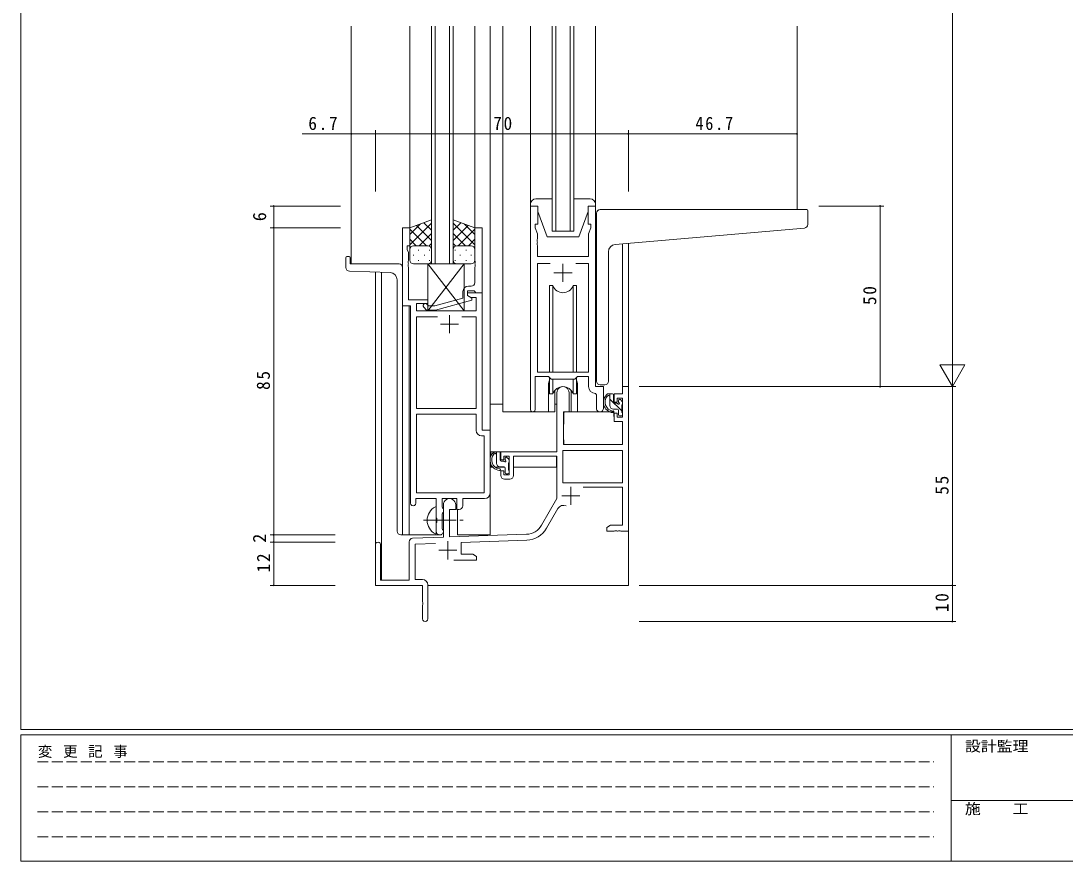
# Model space of a CAD drawing. Units: millimetres on the paper. Extents: x -420 to 373, y -297 to 267.
# Drawn here: x -417.7 to -128.6, y -297 to -64.4 of the extents above; entities that cross this region are included whole.
import ezdxf
from ezdxf.enums import TextEntityAlignment as Align

# ---------------------------------------------------------------- set-up
doc = ezdxf.new("R2010")
doc.units = ezdxf.units.MM
doc.linetypes.add('CHAIN2', pattern=[12, 9, -1, 1, -1])
doc.linetypes.add('DASHED3', pattern=[4, 3, -1])
for name, color, linetype, lineweight in [('0-1_YKK_ZWAK', 7, 'Continuous', 9), ('0-3_YKK_12', 2, 'Continuous', 9), ('0-4_YKK_D', 6, 'Continuous', 9), ('0-6_YKK_13', 4, 'Continuous', 9), ('0-7_YKK_11', 7, 'Continuous', 9)]:
    doc.layers.add(name, color=color, linetype=linetype, lineweight=lineweight)
doc.styles.add('ＭＳ ゴシック', font='')
doc.styles.get('ＭＳ ゴシック').set_extended_font_data('MS Gothic')

msp = doc.modelspace()

# ---------------------------------------------------------------- linework, layer by layer
at = {"layer": '0-1_YKK_ZWAK'}
for p, q in [((-417.7, -260.6), (-417.7, 264.4)), ((352.3, -260.6), (-417.7, -260.6)), ((-417.7, -297), (-417.7, -262)), ((314.5, -262), (-417.7, -262)), ((-160.1, -262), (-160.1, -297)), ((-160.1, -280.199), (-31.3, -280.199)), ((-417.7, -297), (314.5, -297))]:
    msp.add_line(p, q, dxfattribs=at)
at = {"layer": '0-1_YKK_ZWAK', "linetype": 'DASHED3'}
for p, q in [((-413.101, -269.512), (-164.909, -269.512)), ((-413.101, -276.441), (-164.909, -276.441)), ((-413.101, -283.37), (-164.909, -283.37)), ((-413.101, -290.298), (-164.909, -290.298))]:
    msp.add_line(p, q, dxfattribs=at)
at = {"layer": '0-3_YKK_12'}
for p, q in [((-326.211, -65.918), (-326.211, -131.668)), ((-310.012, -65.918), (-310.012, -122.168)), ((-304.012, -131.668), (-304.012, -65.918)), ((-303.012, -65.918), (-303.012, -131.668)), ((-299.012, -131.668), (-299.012, -65.918)), ((-298.012, -65.918), (-298.012, -131.668)), ((-292.012, -65.918), (-292.012, -122.168)), ((-287.811, -65.918), (-287.811, -206.668)), ((-284.31, -65.918), (-284.31, -172.668)), ((-276.611, -65.918), (-276.611, -115.168)), ((-270.611, -122.668), (-270.611, -65.918)), ((-269.611, -65.918), (-269.611, -122.668)), ((-265.611, -122.668), (-265.611, -65.918)), ((-264.611, -65.918), (-264.611, -122.668)), ((-258.611, -65.918), (-258.611, -115.168)), ((-202.811, -65.918), (-202.811, -116.672)), ((-264.611, -122.668), (-270.611, -122.668)), ((-251.141, -165.668), (-251.125, -126.161)), ((-249.511, -126.02), (-249.511, -165.668)), ((-298.012, -131.668), (-304.012, -131.668)), ((-319.511, -209.368), (-319.511, -133.955)), ((-317.881, -219.268), (-317.881, -134.012)), ((-310.211, -143.298), (-310.211, -206.668)), ((-271.611, -165.168), (-271.611, -172.668)), ((-263.611, -165.168), (-263.611, -172.668)), ((-250.841, -165.668), (-251.141, -165.668)), ((-284.31, -170.468), (-287.806, -170.468)), ((-271.611, -172.668), (-284.31, -172.668)), ((-257.383, -172.668), (-263.611, -172.668)), ((-296.811, -206.668), (-296.811, -199.652)), ((-249.511, -205.168), (-249.511, -220.668)), ((-312.012, -206.668), (-301.21, -206.668)), ((-301.21, -206.668), (-301.21, -206.533)), ((-296.811, -206.668), (-287.811, -206.668)), ((-305.011, -220.668), (-249.511, -220.668))]:
    msp.add_line(p, q, dxfattribs=at)
for start, end in [(159.63586, 180), (0, 20.36412)]:
    msp.add_arc((-267.611, -165.168), 4, start, end, dxfattribs=at)
at = {"layer": '0-4_YKK_D'}
for p, q in [((-159.811, 177.332), (-159.811, -158.668)), ((-326.211, -110.668), (-326.211, -94.668)), ((-319.511, -110.668), (-319.511, -94.668)), ((-319.511, -111.668), (-319.511, -94.668)), ((-249.511, -111.668), (-249.511, -94.668)), ((-249.511, -111.668), (-249.511, -94.668)), ((-319.511, -95.668), (-249.511, -95.668)), ((-249.511, -95.668), (-202.811, -95.668)), ((-329.211, -115.668), (-348.711, -115.668)), ((-347.711, -115.668), (-347.711, -121.668)), ((-196.811, -115.668), (-178.81, -115.668)), ((-179.811, -165.668), (-179.811, -115.668)), ((-329.211, -121.668), (-348.711, -121.668)), ((-330.711, -121.668), (-348.711, -121.668)), ((-347.711, -121.668), (-347.711, -206.668)), ((-159.811, -165.668), (-159.811, -153.544)), ((-159.811, -165.668), (-163.311, -159.606)), ((-156.31, -159.606), (-163.311, -159.606)), ((-159.811, -165.668), (-156.31, -159.606)), ((-246.511, -165.668), (-158.811, -165.668)), ((-246.511, -165.668), (-158.811, -165.668)), ((-196.811, -165.668), (-178.81, -165.668)), ((-159.811, -165.668), (-159.811, -220.668)), ((-330.711, -206.668), (-348.711, -206.668)), ((-330.711, -206.668), (-348.711, -206.668)), ((-347.711, -206.668), (-347.711, -208.668)), ((-330.711, -208.668), (-348.711, -208.668)), ((-330.711, -208.668), (-348.711, -208.668)), ((-347.711, -208.668), (-347.711, -220.668)), ((-330.711, -220.668), (-348.711, -220.668)), ((-246.511, -220.668), (-158.811, -220.668)), ((-246.511, -220.668), (-158.811, -220.668)), ((-159.811, -220.668), (-159.811, -230.668)), ((-246.511, -230.668), (-158.811, -230.668))]:
    msp.add_line(p, q, dxfattribs=at)
msp.add_lwpolyline([(-319.511, -95.668), (-326.211, -95.668), (-339.811, -95.668)], dxfattribs=at)
for centre, start, end in [((-326.211, -95.668), 0, 180), ((-326.211, -95.668), 180, 0), ((-319.511, -95.668), 0, 180), ((-319.511, -95.668), 0, 180), ((-319.511, -95.668), 180, 0), ((-319.511, -95.668), 180, 0), ((-249.511, -95.668), 0, 180), ((-249.511, -95.668), 0, 180), ((-249.511, -95.668), 180, 0), ((-249.511, -95.668), 180, 0), ((-202.811, -95.668), 0, 180), ((-202.811, -95.668), 180, 0), ((-347.711, -115.668), 90, 270), ((-347.711, -115.668), 270, 90), ((-179.811, -115.668), 90, 270), ((-179.811, -115.668), 270, 90), ((-347.711, -121.668), 90, 270), ((-347.711, -121.668), 90, 270), ((-347.711, -121.668), 270, 90), ((-347.711, -121.668), 270, 90), ((-179.811, -165.668), 90, 270), ((-179.811, -165.668), 270, 90), ((-347.711, -206.668), 90, 270), ((-347.711, -206.668), 90, 270), ((-347.711, -206.668), 270, 90), ((-347.711, -206.668), 270, 90), ((-347.711, -208.668), 90, 270), ((-347.711, -208.668), 90, 270), ((-347.711, -208.668), 270, 90), ((-347.711, -208.668), 270, 90), ((-347.711, -220.668), 90, 270), ((-347.711, -220.668), 270, 90), ((-159.811, -220.668), 90, 270), ((-159.811, -220.668), 90, 270), ((-159.811, -220.668), 270, 90), ((-159.811, -220.668), 270, 90), ((-159.811, -230.668), 90, 270), ((-159.811, -230.668), 270, 90)]:
    msp.add_arc(centre, 0.106, start, end, dxfattribs=at)
at = {"layer": '0-6_YKK_13'}
for p, q in [((-276.611, -115.168), (-276.611, -115.668)), ((-270.611, -113.668), (-275.111, -113.668)), ((-260.111, -113.668), (-264.611, -113.668)), ((-258.611, -115.668), (-258.611, -115.168)), ((-276.611, -115.668), (-274.611, -115.668)), ((-274.611, -115.668), (-274.611, -117.168)), ((-274.611, -117.168), (-272.011, -124.168)), ((-260.611, -117.168), (-263.211, -124.168)), ((-260.611, -115.668), (-258.611, -115.668)), ((-260.611, -117.168), (-260.611, -115.668)), ((-258.311, -125.786), (-258.311, -117.672)), ((-257.311, -116.672), (-202.811, -116.672)), ((-200.111, -116.672), (-202.811, -116.672)), ((-199.81, -120.755), (-199.81, -116.972)), ((-304.014, -119.526), (-310.014, -121.668)), ((-310.014, -126.4), (-304.014, -120.4)), ((-310.014, -123.572), (-307.053, -120.611)), ((-304.014, -125.22), (-308.21, -121.024)), ((-304.014, -122.391), (-306.126, -120.28)), ((-304.014, -127.89), (-304.014, -119.526)), ((-298.016, -119.526), (-292.016, -121.668)), ((-298.016, -127.89), (-298.016, -119.526)), ((-298.016, -122.391), (-295.904, -120.28)), ((-292.016, -126.4), (-298.016, -120.4)), ((-298.016, -125.22), (-293.82, -121.024)), ((-292.016, -123.572), (-294.977, -120.611)), ((-310.014, -121.668), (-310.014, -127.668)), ((-305.394, -126.669), (-310.014, -122.048)), ((-307.454, -126.668), (-304.014, -123.229)), ((-294.576, -126.668), (-298.016, -123.229)), ((-296.636, -126.669), (-292.016, -122.048)), ((-292.016, -121.668), (-292.016, -127.668)), ((-272.011, -124.168), (-263.211, -124.168)), ((-253.185, -126.341), (-200.723, -121.751)), ((-308.222, -126.668), (-310.014, -124.877)), ((-309.014, -126.668), (-305.414, -126.668)), ((-308.614, -126.668), (-305.014, -126.668)), ((-304.682, -126.725), (-304.014, -126.057)), ((-297.348, -126.725), (-298.016, -126.057)), ((-293.416, -126.668), (-297.016, -126.668)), ((-293.016, -126.668), (-296.616, -126.668)), ((-293.808, -126.668), (-292.016, -124.877)), ((-258.611, -124.653), (-258.611, -131.468)), ((-258.311, -125.786), (-258.311, -126.79)), ((-258.311, -164.172), (-258.311, -126.79)), ((-327.712, -129.968), (-327.712, -132.703)), ((-327.412, -129.668), (-326.812, -129.668)), ((-326.512, -129.968), (-326.512, -131.668)), ((-310.014, -130.668), (-310.014, -127.668)), ((-309.094, -129.305), (-308.894, -129.305)), ((-307.679, -127.89), (-307.479, -127.89)), ((-306.064, -129.305), (-305.864, -129.305)), ((-304.649, -127.89), (-304.449, -127.89)), ((-304.014, -127.668), (-304.014, -130.668)), ((-298.016, -127.668), (-298.016, -130.668)), ((-297.381, -127.89), (-297.581, -127.89)), ((-295.966, -129.305), (-296.166, -129.305)), ((-294.351, -127.89), (-294.551, -127.89)), ((-292.936, -129.305), (-293.136, -129.305)), ((-292.016, -130.668), (-292.016, -127.668)), ((-255.011, -164.172), (-255.011, -128.334)), ((-313.012, -131.668), (-326.512, -131.668)), ((-312.012, -132.668), (-312.012, -206.668)), ((-305.014, -131.668), (-309.014, -131.668)), ((-307.679, -130.72), (-307.479, -130.72)), ((-305.012, -131.668), (-295.012, -144.668)), ((-295.012, -131.668), (-305.012, -144.668)), ((-304.649, -130.72), (-304.449, -130.72)), ((-297.381, -130.72), (-297.581, -130.72)), ((-297.016, -131.668), (-293.016, -131.668)), ((-294.351, -130.72), (-294.551, -130.72)), ((-315.443, -134.097), (-326.747, -133.702)), ((-313.512, -136.096), (-313.512, -205.668)), ((-271.36, -137.668), (-271.36, -161.668)), ((-270.439, -137.668), (-271.36, -137.668)), ((-270.439, -161.668), (-270.439, -137.668)), ((-264.782, -161.668), (-264.782, -137.668)), ((-263.86, -137.668), (-264.782, -137.668)), ((-263.86, -161.668), (-263.86, -137.668)), ((-271.36, -163.118), (-271.36, -167.668)), ((-270.439, -167.668), (-270.439, -163.598)), ((-264.782, -167.668), (-264.782, -163.598)), ((-263.86, -167.668), (-263.86, -163.118)), ((-271.36, -167.668), (-270.439, -167.668)), ((-269.861, -166.684), (-269.861, -172.668)), ((-264.782, -167.668), (-263.86, -167.668)), ((-257.311, -165.172), (-256.011, -165.172)), ((-253.941, -167.668), (-255.241, -167.668)), ((-254.641, -170.868), (-254.641, -167.668)), ((-287.806, -183.668), (-287.806, -170.468)), ((-269.861, -170.468), (-269.311, -170.468)), ((-251.341, -172.397), (-254.641, -169.097)), ((-253.641, -169.968), (-253.641, -167.968)), ((-252.701, -170.268), (-253.341, -170.268)), ((-252.241, -169.468), (-252.241, -169.807)), ((-251.228, -169.756), (-251.728, -169.256)), ((-251.141, -170.568), (-251.141, -169.968)), ((-269.861, -172.668), (-271.611, -172.668)), ((-267.386, -172.966), (-267.441, -179.168)), ((-253.509, -172.668), (-267.086, -172.668)), ((-252.541, -171.868), (-253.641, -171.868)), ((-253.509, -172.668), (-253.441, -175.268)), ((-252.241, -172.168), (-252.241, -173.468)), ((-251.341, -172.768), (-251.341, -170.768)), ((-251.141, -173.468), (-251.141, -172.968)), ((-267.406, -175.168), (-267.511, -175.168)), ((-253.441, -175.268), (-251.472, -175.268)), ((-251.941, -173.768), (-251.441, -173.768)), ((-251.141, -179.168), (-251.172, -175.566)), ((-267.441, -179.168), (-267.421, -181.371)), ((-251.16, -181.371), (-251.141, -179.168)), ((-267.511, -180.098), (-267.432, -180.177)), ((-267.121, -181.668), (-251.46, -181.668)), ((-269.611, -183.668), (-287.806, -183.668)), ((-287.606, -183.668), (-287.606, -184.92)), ((-285.341, -183.668), (-286.641, -183.668)), ((-286.041, -186.868), (-286.041, -183.668)), ((-285.041, -185.968), (-285.041, -183.968)), ((-269.406, -184.949), (-269.406, -187.968)), ((-287.606, -187.059), (-287.606, -187.968)), ((-283.941, -187.868), (-285.041, -187.868)), ((-284.101, -186.268), (-284.741, -186.268)), ((-283.641, -185.468), (-283.641, -185.807)), ((-282.628, -185.756), (-283.128, -185.256)), ((-282.741, -188.768), (-282.741, -186.768)), ((-282.541, -186.568), (-282.541, -185.968)), ((-287.606, -187.968), (-287.026, -187.968)), ((-286.329, -187.968), (-283.717, -187.968)), ((-283.641, -188.168), (-283.641, -189.468)), ((-283.341, -189.768), (-282.841, -189.768)), ((-282.741, -187.968), (-282.511, -187.968)), ((-282.541, -189.468), (-282.541, -188.968)), ((-269.406, -187.968), (-281.311, -187.968)), ((-302.712, -206.264), (-302.712, -199.073)), ((-312.012, -206.668), (-312.512, -206.668))]:
    msp.add_line(p, q, dxfattribs=at)
at = {"layer": '0-6_YKK_13', "linetype": 'CHAIN2'}
msp.add_line((-306.212, -202.668), (-294.225, -202.668), dxfattribs=at)
at = {"layer": '0-6_YKK_13'}
msp.add_lwpolyline([(-295.012, -131.668), (-305.012, -131.668), (-305.012, -144.668), (-295.012, -144.668)], close=True, dxfattribs=at)
msp.add_lwpolyline([(-263.611, -172.668), (-265.361, -172.668), (-265.361, -166.684)], dxfattribs=at)
for centre, radius, start, end in [((-275.111, -115.168), 1.5, 90, 180), ((-260.111, -115.168), 1.5, 0, 90), ((-257.311, -117.672), 1, 135.57298, 180), ((-257.311, -117.672), 1, 90, 135.57298), ((-257.311, -117.672), 1, 121.36697, 135.57298), ((-200.111, -116.972), 0.3, 0, 90), ((-200.811, -120.755), 1, 275, 0), ((-309.014, -127.668), 1, 89.99998, 179.99998), ((-309.014, -127.668), 1, 89.99998, 179.99998), ((-305.014, -127.668), 1, 359.99998, 89.99998), ((-305.014, -127.668), 1, 359.99998, 89.99998), ((-297.016, -127.668), 1, 89.99998, 179.99998), ((-297.016, -127.668), 1, 89.99998, 179.99998), ((-293.016, -127.668), 1, 359.99998, 89.99998), ((-293.016, -127.668), 1, 359.99998, 89.99998), ((-253.011, -128.334), 2, 95, 180), ((-327.412, -129.968), 0.3, 90, 180), ((-326.812, -129.968), 0.3, 0, 90), ((-326.712, -132.703), 1, 180, 268), ((-313.012, -132.668), 1, 0, 90), ((-309.014, -130.668), 1, 179.99998, 269.99998), ((-305.014, -130.668), 1, 269.99998, 359.99998), ((-297.016, -130.668), 1, 179.99998, 269.99998), ((-293.016, -130.668), 1, 269.99998, 359.99998), ((-315.512, -136.096), 2, 0, 88), ((-267.61, -136.668), 3, 199.4715, 340.52849), ((-257.311, -164.172), 1, 180, 270), ((-256.011, -164.172), 1, 270, 0), ((-267.61, -168.668), 3, 19.47122, 160.52876), ((-253.526, -169.989), 2.885, 126.45192, 263.90388), ((-253.941, -167.968), 0.3, 0, 90), ((-253.441, -169.955), 2.504, 139.45805, 259.25217), ((-255.501, -168.073), 0.3, 301.62189, 336.95038), ((-255.041, -168.268), 0.2, 36.86989, 156.95038), ((-254.641, -167.968), 0.3, 216.86989, 270), ((-253.341, -169.968), 0.3, 180, 270), ((-252.701, -170.568), 0.3, 33.05573, 90), ((-252.241, -170.268), 0.25, 213.05573, 56.94426), ((-251.941, -169.468), 0.3, 45, 180), ((-251.941, -169.807), 0.3, 180, 236.94426), ((-251.341, -170.568), 0.2, 270, 0), ((-251.441, -169.968), 0.3, 0, 45), ((-267.086, -172.968), 0.3, 90, 179.49998), ((-253.641, -170.868), 1, 180, 270), ((-253.762, -172.618), 0.25, 253.63879, 125.58162), ((-252.541, -172.168), 0.3, 0, 90), ((-251.341, -172.968), 0.2, 0, 90), ((-251.941, -173.468), 0.3, 180, 270), ((-251.472, -175.568), 0.3, 0.5, 90), ((-251.441, -173.468), 0.3, 270, 0), ((-267.121, -181.368), 0.3, 180.49998, 270), ((-251.46, -181.368), 0.3, 270, 359.5), ((-284.926, -185.989), 2.885, 126.45192, 263.90388), ((-284.841, -185.955), 2.504, 139.45805, 259.25217), ((-286.901, -184.073), 0.3, 301.62189, 336.95038), ((-286.441, -184.268), 0.2, 36.86989, 156.95038), ((-286.041, -183.968), 0.3, 216.86989, 270), ((-285.341, -183.968), 0.3, 0, 90), ((-285.041, -186.868), 1, 180, 270), ((-284.741, -185.968), 0.3, 180, 270), ((-284.101, -186.568), 0.3, 33.05573, 90), ((-283.941, -188.168), 0.3, 0, 90), ((-283.641, -186.268), 0.25, 213.05573, 56.94426), ((-283.341, -185.468), 0.3, 45, 180), ((-283.341, -185.807), 0.3, 180, 236.94426), ((-282.741, -186.568), 0.2, 270, 0), ((-282.841, -185.968), 0.3, 0, 45), ((-285.162, -188.618), 0.25, 253.63879, 125.58162), ((-283.341, -189.468), 0.3, 180, 270), ((-282.841, -189.468), 0.3, 270, 0), ((-282.741, -188.968), 0.2, 0, 90), ((-301.012, -202.668), 4.2, 117.28096, 242.71902), ((-302.867, -199.073), 0.154, 0, 117.28096), ((-312.512, -205.668), 1, 180, 270), ((-302.867, -206.264), 0.154, 242.71902, 0)]:
    msp.add_arc(centre, radius, start, end, dxfattribs=at)
at = {"layer": '0-7_YKK_11'}
for p, q in [((-276.611, -115.668), (-276.611, -172.018)), ((-271.198, -131.598), (-274.681, -131.598)), ((-267.611, -131.668), (-267.611, -136.668)), ((-270.111, -134.168), (-265.111, -134.168)), ((-293.012, -137.868), (-293.812, -137.868)), ((-299.012, -145.868), (-299.012, -150.868)), ((-295.662, -146.298), (-291.642, -146.298)), ((-301.512, -148.368), (-296.512, -148.368)), ((-308.182, -195.038), (-308.182, -173.298)), ((-251.141, -183.298), (-267.681, -183.298)), ((-282.311, -191.268), (-283.811, -191.268)), ((-265.411, -193.368), (-265.411, -198.368)), ((-267.911, -195.868), (-262.911, -195.868)), ((-269.017, -199.42), (-272.153, -204.852)), ((-302.011, -210.968), (-297.011, -210.968)), ((-299.511, -208.468), (-299.511, -213.468)), ((-305.011, -220.538), (-305.011, -229.918))]:
    msp.add_line(p, q, dxfattribs=at)
for points in [[(-256.411, -171.703), (-256.411, -165.668), (-258.611, -165.668), (-258.611, -115.668), (-260.611, -115.668), (-260.611, -120.668), (-259.911, -120.668), (-259.911, -121.668), (-260.541, -123.399), (-260.541, -129.668), (-274.681, -129.668), (-274.681, -126.627), (-274.801, -126.443), (-274.801, -125.893), (-274.681, -125.71), (-274.681, -125.627), (-274.801, -125.443), (-274.801, -124.893), (-274.681, -124.71), (-274.681, -123.399), (-275.311, -121.668), (-275.311, -120.668), (-274.611, -120.668), (-274.611, -115.668), (-276.611, -115.668)], [(-309.812, -197.918), (-309.812, -143.298), (-312.012, -143.298), (-312.012, -121.668), (-310.012, -121.668), (-310.012, -126.668), (-310.712, -126.668), (-310.712, -127.668), (-310.382, -128.575), (-310.382, -130.71), (-310.502, -130.893), (-310.502, -131.443), (-310.382, -131.627), (-310.382, -131.71), (-310.502, -131.893), (-310.502, -132.443), (-310.382, -132.627), (-310.382, -141.668), (-305.012, -141.668), (-305.012, -142.668), (-308.182, -142.668), (-308.182, -144.668), (-291.642, -144.668), (-291.642, -140.968), (-293.146, -140.968), (-294.012, -140.468), (-294.012, -139.668), (-290.012, -139.668), (-290.012, -177.668), (-287.812, -177.668), (-287.812, -195.168)], [(-290.012, -139.668), (-290.012, -121.668), (-292.012, -121.668), (-292.012, -130.71), (-291.892, -130.893), (-291.892, -131.443), (-292.012, -131.627), (-292.012, -131.71), (-291.892, -131.893), (-291.892, -132.443), (-292.012, -132.627), (-292.012, -136.868)], [(-271.198, -131.598), (-274.681, -131.598), (-274.681, -161.668), (-260.541, -161.668), (-260.541, -131.598), (-264.023, -131.598)], [(-306.137, -143.693), (-305.361, -144.468), (-302.916, -144.468), (-292.812, -141.761), (-292.812, -141.161), (-294.012, -140.468), (-294.012, -139.168), (-292.212, -139.168), (-292.012, -139.368), (-291.712, -139.668), (-290.012, -139.668)], [(-295.312, -139.368), (-295.312, -141.189), (-303.074, -143.268), (-304.864, -143.268), (-305.288, -142.844)], [(-295.662, -146.298), (-291.642, -146.298), (-291.642, -171.668), (-308.182, -171.668), (-308.182, -146.298), (-302.363, -146.298)], [(-275.311, -172.018), (-275.311, -162.868), (-271.611, -162.868), (-270.881, -163.598), (-264.341, -163.598), (-263.611, -162.868), (-260.541, -162.868), (-260.541, -165.598)], [(-284.811, -190.268), (-284.811, -188.968), (-284.011, -188.968), (-284.011, -190.068), (-282.511, -190.068), (-282.511, -184.868), (-284.011, -184.868), (-284.011, -185.968), (-284.811, -185.968), (-284.811, -183.668), (-269.311, -183.668), (-269.311, -167.368)], [(-265.911, -167.368), (-265.911, -172.668), (-267.511, -172.668), (-267.511, -181.668), (-251.141, -181.668), (-251.141, -175.268), (-253.411, -175.268), (-253.411, -172.968), (-252.611, -172.968), (-252.611, -174.068), (-251.141, -174.068), (-251.141, -168.868), (-252.611, -168.868), (-252.611, -169.968), (-253.411, -169.968), (-253.411, -167.668), (-251.141, -167.668), (-251.141, -165.668), (-249.511, -165.668), (-249.511, -205.668), (-251.552, -205.668), (-251.736, -205.548), (-252.285, -205.548), (-252.469, -205.668), (-252.552, -205.668), (-252.736, -205.548), (-253.285, -205.548), (-253.469, -205.668), (-255.511, -205.668), (-255.511, -204.668), (-254.419, -204.038), (-251.141, -204.038), (-251.141, -193.468), (-262.012, -193.468)], [(-258.627, -167.597), (-258.341, -167.896), (-258.341, -171.703)], [(-308.182, -195.038), (-308.182, -173.298), (-291.642, -173.298), (-291.642, -177.798)], [(-290.142, -179.298), (-289.442, -179.298), (-289.442, -195.038), (-308.182, -195.038)], [(-273.565, -204.037), (-269.311, -196.668), (-269.311, -184.868), (-281.311, -184.868), (-281.311, -190.268)], [(-309.245, -207.635), (-300.711, -207.337), (-300.711, -198.368)], [(-302.712, -205.668), (-302.712, -203.339), (-302.569, -203.148), (-302.569, -202.189), (-302.712, -201.998), (-302.712, -196.668), (-308.312, -196.668), (-308.312, -197.918)], [(-296.382, -199.668), (-297.012, -199.668), (-297.012, -196.668), (-301.082, -196.668), (-301.082, -198.986), (-300.934, -199.179), (-300.712, -199.468), (-300.712, -200.368), (-300.934, -200.658), (-301.082, -200.851), (-301.082, -204.986), (-300.934, -205.179), (-300.712, -205.468), (-300.712, -205.668)], [(-297.311, -198.368), (-297.311, -199.668), (-299.011, -199.668), (-299.011, -207.277), (-277.72, -206.534)], [(-289.312, -196.668), (-295.382, -196.668), (-295.382, -198.668)], [(-306.511, -229.918), (-306.511, -226.127), (-306.391, -225.943), (-306.391, -225.393), (-306.511, -225.21), (-306.511, -220.668), (-319.511, -220.668), (-319.511, -209.368)], [(-318.111, -209.368), (-318.111, -219.268), (-310.211, -219.268), (-310.211, -208.634)], [(-302.943, -209.046), (-308.581, -209.242), (-308.581, -219.038), (-306.511, -219.038)], [(-277.663, -208.163), (-295.811, -208.797), (-295.811, -212.038), (-292.602, -212.038), (-291.51, -212.668), (-291.51, -213.668), (-297.861, -213.668)]]:
    msp.add_lwpolyline(points, dxfattribs=at)
msp.add_lwpolyline([(-251.141, -183.298), (-267.681, -183.298), (-267.681, -192.268), (-251.141, -192.268)], close=True, dxfattribs=at)
for centre, radius, start, end in [((-293.812, -139.368), 1.5, 90, 179.99998), ((-293.012, -136.868), 1, 270, 359.99998), ((-305.712, -143.268), 0.6, 44.99998, 225), ((-267.611, -167.368), 1.7, 359.99998, 180), ((-258.541, -165.598), 2, 179.99998, 267.50807), ((-275.961, -172.018), 0.65, 179.99998, 0), ((-257.376, -171.703), 0.965, 179.99998, 0), ((-290.142, -177.798), 1.5, 180, 269.99998), ((-283.811, -190.268), 1, 180, 269.99998), ((-282.311, -190.268), 1, 270, 359.99998), ((-289.312, -195.168), 1.5, 270, 359.99998), ((-309.062, -197.918), 0.75, 179.99998, 0), ((-299.011, -198.368), 1.7, 359.99998, 180), ((-296.382, -198.668), 1, 270, 359.99998), ((-267.458, -200.32), 1.8, 65.29866, 149.99998), ((-277.895, -201.537), 5, 271.99998, 329.99998), ((-277.895, -201.537), 6.63, 271.99998, 329.99998), ((-309.211, -208.634), 1, 91.99997, 179.99998), ((-301.712, -205.668), 1, 180, 269.99998), ((-301.712, -205.668), 1, 270, 359.99998), ((-318.811, -209.368), 0.7, 359.99998, 180), ((-306.511, -220.538), 1.5, 0, 89.99998), ((-305.761, -229.918), 0.75, 179.99998, 0)]:
    msp.add_arc(centre, radius, start, end, dxfattribs=at)

# ---------------------------------------------------------------- texts
at = {"layer": '0-1_YKK_ZWAK', "style": 'ＭＳ ゴシック', "width": 1.1}
for s, p in [('設計監理', (-156.331, -267.533)), ('施\u3000\u3000工', (-156.331, -284.854))]:
    msp.add_text(s, height=2.933, dxfattribs=at).set_placement(p, align=Align.BOTTOM_LEFT)
at = {"layer": '0-1_YKK_ZWAK', "insert": (-412.986, -268.447), "char_height": 2.933, "attachment_point": 7, "style": 'ＭＳ ゴシック'}
msp.add_mtext('\\T1.16;変\\~更\\~記\\~事', dxfattribs=at)
at = {"layer": '0-4_YKK_D', "color": 3, "style": 'ＭＳ ゴシック'}
for s, p in [('6', (-348.711, -119.868)), ('2', (-348.711, -208.868))]:
    msp.add_text(s, height=3.666, rotation=90, dxfattribs=at).set_placement(p, align=Align.BOTTOM_LEFT)
at = {"layer": '0-4_YKK_D', "color": 3, "char_height": 3.666, "attachment_point": 7, "style": 'ＭＳ ゴシック'}
for s, insert in [('\\T1.21;\\W0.95;6.7', (-338.111, -94.668)), ('\\T1.21;\\W0.95;70', (-286.911, -94.668)), ('\\T1.22;\\W0.9;46.7', (-230.961, -94.668))]:
    msp.add_mtext(s, dxfattribs=dict(at, insert=insert))
at = {"layer": '0-4_YKK_D', "color": 3, "char_height": 3.666, "attachment_point": 7, "rotation": 90, "style": 'ＭＳ ゴシック'}
for s, insert in [('\\T1.21;\\W0.95;50', (-180.811, -143.068)), ('\\T1.21;\\W0.95;85', (-348.711, -166.568)), ('\\T1.21;\\W0.95;55', (-160.81, -195.568)), ('\\T1.21;\\W0.95;12', (-348.711, -217.068)), ('\\T1.21;\\W0.95;10', (-160.81, -228.068))]:
    msp.add_mtext(s, dxfattribs=dict(at, insert=insert))

doc.saveas('drawing.dxf')
